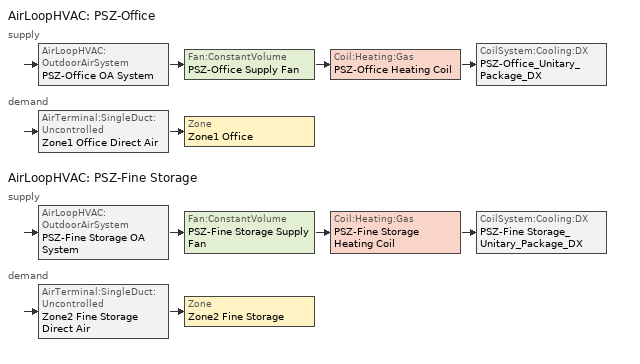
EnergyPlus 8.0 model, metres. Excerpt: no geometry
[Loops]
AirLoopHVAC 'PSZ-Office'
 supply: AirLoopHVAC:OutdoorAirSystem 'PSZ-Office OA System' > Fan:ConstantVolume 'PSZ-Office Supply Fan' > Coil:Heating:Gas 'PSZ-Office Heating Coil' > CoilSystem:Cooling:DX 'PSZ-Office_Unitary_Package_DX'
 demand: AirTerminal:SingleDuct:Uncontrolled 'Zone1 Office Direct Air' > Zone 'Zone1 Office'
AirLoopHVAC 'PSZ-Fine Storage'
 supply: AirLoopHVAC:OutdoorAirSystem 'PSZ-Fine Storage OA System' > Fan:ConstantVolume 'PSZ-Fine Storage Supply Fan' > Coil:Heating:Gas 'PSZ-Fine Storage Heating Coil' > CoilSystem:Cooling:DX 'PSZ-Fine Storage_Unitary_Package_DX'
 demand: AirTerminal:SingleDuct:Uncontrolled 'Zone2 Fine Storage Direct Air' > Zone 'Zone2 Fine Storage'
[Sizing:Zone] Zone Cooling Design Supply Air Temperature Input Method=SupplyAirTemperature; Zone Cooling Design Supply Air Temperature {C}=14; Zone Heating Design Supply Air Temperature Input Method=SupplyAirTemperature; Zone Heating Design Supply Air Temperature {C}=50; Zone Cooling Design Supply Air Humidity Ratio {kg-H2O/kg-air}=0.008; Zone Heating Design Supply Air Humidity Ratio {kg-H2O/kg-air}=0.008; Zone Heating Sizing Factor=0; Zone Cooling Sizing Factor=0; Cooling Design Air Flow Method=DesignDay; Cooling Design Air Flow Rate {m3/s}=0; Cooling Minimum Air Flow Fraction=0; Heating Design Air Flow Method=DesignDay; Heating Design Air Flow Rate {m3/s}=0; Heating Maximum Air Flow Fraction=0
Name | Design Specification Outdoor Air Object
Zone1 Office | SZ DSOA Zone1 Office
Zone2 Fine Storage | SZ DSOA Zone2 Fine Storage
[DesignSpecification:OutdoorAir] Outdoor Air Method=Flow/Area; Outdoor Air Flow per Person {m3/s}=0; Outdoor Air Flow per Zone {m3/s}=0
Name | outside air flow per zone area {m3/s-m2}
SZ DSOA Zone1 Office | 0.000431801
SZ DSOA Zone2 Fine Storage | 0.000304801
[Sizing:System] Type of Load to Size On=Sensible; Design Outdoor Air Flow Rate {m3/s}=autosize; Minimum System Air Flow Ratio=1; Preheat Design Temperature {C}=7; Preheat Design Humidity Ratio {kgWater/kgDryAir}=0.008; Precool Design Temperature {C}=11; Precool Design Humidity Ratio {kgWater/kgDryAir}=0.008; Central Cooling Design Supply Air Temperature {C}=12; Central Heating Design Supply Air Temperature {C}=50; Sizing Option=NonCoincident; 100% Outdoor Air in Cooling=No; 100% Outdoor Air in Heating=No; Central Cooling Design Supply Air Humidity Ratio {kgWater/kgDryAir}=0.008; Central Heating Design Supply Air Humidity Ratio {kgWater/kgDryAir}=0.008; Cooling Design Air Flow Method=DesignDay; Cooling Design Air Flow Rate {m3/s}=0; Heating Design Air Flow Method=DesignDay; Heating Design Air Flow Rate {m3/s}=0; System Outdoor Air Method=ZoneSum
PSZ-Office; PSZ-Fine Storage
[AirLoopHVAC] Design Supply Air Flow Rate {m3/s}=autosize
PSZ-Office; PSZ-Fine Storage
[SetpointManager:SingleZone:Reheat] Control Variable=Temperature; Minimum Supply Air Temperature {C}=12.7778; Maximum Supply Air Temperature {C}=43.3333
Name | Control Zone | Setpoint Node or NodeList
PSZ-Office Supply Air Temp Manager | Zone1 Office | PSZ-Office Air Loop Outlet
PSZ-Fine Storage Supply Air Temp Manager | Zone2 Fine Storage | PSZ-Fine Storage Air Loop Outlet
[SetpointManager:MixedAir] Control Variable=Temperature
Name | Setpoint Node or NodeList
PSZ-Office OAMixed Air Temp Manager | PSZ-Office Mixed Air Outlet
PSZ-Office HeatC Temp Manager | PSZ-Office Heating Coil Outlet
PSZ-Fine Storage OAMixed Air Temp Manager | PSZ-Fine Storage Mixed Air Outlet
PSZ-Fine Storage HeatC Temp Manager | PSZ-Fine Storage Heating Coil Outlet
[Controller:OutdoorAir] Minimum Outdoor Air Flow Rate {m3/s}=autosize; Maximum Outdoor Air Flow Rate {m3/s}=autosize; Economizer Control Action Type=ModulateFlow; Lockout Type=NoLockout; Minimum Limit Type=FixedMinimum; Minimum Outdoor Air Schedule NameName,=MinOA_MotorizedDamper_Sched
Name | Economizer Control Type,             !- Economizer Control Ty | Maximum Fraction of Outdoor Air Schedule | Economizer Control Type,             !- Economizer Cont
PSZ-Office OA Controller | NoEconomizer | PSZ_Office_Timestep_Econ_Eff_SCH
PSZ-Fine Storage OA Controller |  | PSZ_Fine_Timestep_Econ_Eff_SCH | DifferentialDryBulb
[Zone equipment]
Zone1 Office: Zone1 Office Direct Air
Zone2 Fine Storage: Zone2 Fine Storage Direct Air
[CoilSystem:Cooling:DX] Availability Schedule=COMPACT HVAC-ALWAYS 1
Name | Cooling Coil
PSZ-Office_Unitary_Package_DX | PSZ-Office Cooling Coil
PSZ-Fine Storage_Unitary_Package_DX | PSZ-Fine Storage Cooling Coil
[AirTerminal:SingleDuct:Uncontrolled] Availability Schedule=COMPACT HVAC-ALWAYS 1; Maximum Air Flow Rate {m3/s}=autosize
Zone1 Office Direct Air; Zone2 Fine Storage Direct Air
[ZoneControl:Thermostat] Control Type Schedule=COMPACT HVAC-ALWAYS 4
Name | Zone or ZoneList | Control 1
Zone1 Office Thermostat | Zone1 Office | Office Thermostat Dual SP Control
Zone2 Fine Storage Thermostat | Zone2 Fine Storage | Fine Storage Thermostat Dual SP Control
[ThermostatSetpoint:DualSetpoint]
Name | Heating Setpoint Temperature Schedule | Cooling Setpoint Temperature Schedule
Office Thermostat Dual SP Control | Office Heating Schedule | Office Cooling Schedule
Fine Storage Thermostat Dual SP Control | Fine Storage Heating Setpoint Schedule | Fine Storage Cooling Setpoint Schedule
[WaterHeater:Mixed]
Electric Tank: Tank Volume {m3}=0.0757083; Setpoint Temperature Schedule=Hot Water Setpoint Temp Schedule; Deadband Temperature Difference {deltaC}=2; Maximum Temperature Limit {C}=82.2222; Heater Control Type=Cycle; Heater Maximum Capacity {W}=6154.75; Heater Minimum Capacity {W}=0; Heater Fuel Type=Electricity; Heater Thermal Efficiency=1; Off Cycle Parasitic Fuel Consumption Rate {W} (SWH Enhancement) August 31, 2012 Specify pipe loss for both Off and On cycle parasitic=481; Off Cycle Parasitic Fuel Type=Electricity; Off Cycle Parasitic Heat Fraction to Tank=0; On Cycle Parasitic Fuel Consumption Rate {W} (SWH Enhancement) August 2, 2012 Changed from blank to 308 but/h (90.27 W) to model pipe losses=481; Ambient Temperature Indicator=Zone; Ambient Temperature Zone=Zone1 Office; Off-Cycle Loss Coefficient To Ambient Temperature {W/K}=0.798543; On-Cycle Loss Coefficient To Ambient Temperature {W/K}=0.798543; Peak Use Flow Rate {m3/s}=8.07469e-06; Use Flow Rate Fraction Schedule=Office DHW Schedule
[Coil:Heating:Gas] Availability Schedule=COMPACT HVAC-ALWAYS 1; Nominal Capacity {W}=autosize; Parasitic Electric Load {W}=0; Parasitic Gas Load {W}=0
Name | Gas Burner Efficiency of the Coil | Part Load Fraction Correlation Curve | Gas Burner Efficiency of the Coiler
PSZ-Office Heating Coil | 0.8 | PSZ-Office Heating Coil PLF-FPLR
PSZ-Fine Storage Heating Coil |  | PSZ-Fine Storage Heating Coil PLF-FPLR | 0.8
[Coil:Cooling:DX:TwoSpeed] Availability Schedule=COMPACT HVAC-ALWAYS 1; Rated High Speed COP {W/W}=4.11713; Rated Low Speed COP {W/W}=4.11713
Name | Rated High Speed Total Cooling Capacity {W} | Rated High Speed Sensible Heat Ratio | Rated High Speed Air Flow Rate {m3/s} | Total Cooling Capacity Function of Temperature Curve | Total Cooling Capacity Function of Flow Fraction Curve | Energy Input Ratio Function of Temperature Curve | Energy Input Ratio Function of Flow Fraction Curve | Part Load Fraction Correlation Curve | Rated Low Speed Total Cooling Capacity {W} | Rated Low Speed Sensible Heat Ratio | Rated Low Speed Air Flow Rate {m3/s} | Low Speed Total Cooling Capacity Function of Temperature Curve | Low Speed Energy Input Ratio Function of Temperature Curve
PSZ-Office Cooling Coil | 9041.45 | 0.79866 | 0.54619 | PSZ-Office DX Coil Cap-FT | PSZ-Office DX Coil Cap-FF | PSZ-Office DX Coil EIR-FT | PSZ-Office DX Coil EIR-FF | PSZ-Office DX Coil PLF | 4520.725 | 0.79866 | 0.364127 | PSZ-Office DX Coil Cap-FT | PSZ-Office DX Coil EIR-FT
PSZ-Fine Storage Cooling Coil | 17790.44 | 0.79301 | 1.05822 | PSZ-Fine Storage DX Coil Cap-FT | PSZ-Fine Storage DX Coil Cap-FF | PSZ-Fine Storage DX Coil EIR-FT | PSZ-Fine Storage DX Coil EIR-FF | PSZ-Fine Storage DX Coil PLF | 8895.22 | 0.79301 | 0.70548 | PSZ-Fine Storage DX Coil Cap-FT | PSZ-Fine Storage DX Coil EIR-FT
[Fan:ConstantVolume] Availability Schedule=FanSched; Pressure Rise {Pa}=622.5; Maximum Flow Rate {m3/s}=autosize; Motor In Airstream Fraction=1
Name | Fan Efficiency | Motor Efficiency
PSZ-Office Supply Fan | 0.55575 | 0.855
PSZ-Fine Storage Supply Fan | 0.56225 | 0.865
[EnergyManagementSystem:Sensor]
Name | Output:Variable or Output:Meter Index Key | Output:Variable or Output:Meter | Output:Variable or Output:Meter Name: August 12, 2013: Changed DX to Coil during V6 to V8 upgrade
ZONE1_OFFICE_Temp | Zone1 Office Zone Air Node | System Node Temperature
PSZ_Office_OAFlowMass | PSZ-Office Outside Air Inlet | System Node Mass Flow Rate
PSZ_Office_HeatingRTF | PSZ-Office Heating Coil | Heating Coil Runtime Fraction
PSZ_Office_RTF | PSZ-Office Cooling Coil | Cooling Coil Runtime Fraction
PSZ_Office_SpeedRatio | PSZ-Office_Unitary_Package_DX |  | Coil System Compressor Speed Ratio
PSZ_Office_Econo_Status | PSZ-Office | Air System Outdoor Air Economizer Status
ZONE2_FINE_STORAGE_Temp | ZONE2 FINE STORAGE Zone Air Node | System Node Temperature
PSZ_Fine_OAFlowMass | PSZ-Fine Storage Outside Air Inlet | System Node Mass Flow Rate
PSZ_Fine_HeatingRTF | PSZ-Fine Storage Heating Coil | Heating Coil Runtime Fraction
PSZ_Fine_RTF | PSZ-Fine Storage Cooling Coil | Cooling Coil Runtime Fraction
PSZ_Fine_SpeedRatio | PSZ-Fine Storage_Unitary_Package_DX |  | Coil System Compressor Speed Ratio
PSZ_Fine_Econo_Status | PSZ-Fine Storage | Air System Outdoor Air Economizer Status
Zone1_Office_LSr | Zone1 Office | Zone Lights Electric Power
Zone2_Fine_Storage_LSr | Zone2 Fine Storage | Zone Lights Electric Power
[EnergyManagementSystem:InternalVariable]
Name | Internal Data Index Key | Internal Data Type
PSZ_Office_Fan_DesignPressure | PSZ-Office Supply Fan | Fan Nominal Pressure Rise
PSZ_Office_DesignFlowMass | PSZ-Office OA Controller | Outdoor Air Controller Maximum Mass Flow Rate
PSZ_Office_OADesignMass | PSZ-Office OA Controller | Outdoor Air Controller Minimum Mass Flow Rate
PSZ_Fine_Fan_DesignPressure | PSZ-Fine Storage Supply Fan | Fan Nominal Pressure Rise
PSZ_Fine_DesignFlowMass | PSZ-Fine Storage OA Controller | Outdoor Air Controller Maximum Mass Flow Rate
PSZ_Fine_OADesignMass | PSZ-Fine Storage OA Controller | Outdoor Air Controller Minimum Mass Flow Rate
Zone1_Office_Area | Zone1 Office | Zone Floor Area
Zone2_Fine_Storage_Area | Zone2 Fine Storage | Zone Floor Area
[EnergyManagementSystem:Actuator] Actuated Component Type=Fan; Actuated Component Control Type=Fan Pressure Rise
Name | Actuated Component Unique
PSZ_Office_Fan_Pressure | PSZ-Office Supply Fan
PSZ_Fine_Fan_Pressure | PSZ-Fine Storage Supply Fan
[Schedule:Day:Hourly]
Office Heating WD_YES_OPTIMUM: 15.6, 15.6, 15.6, 15.6, 15.6, 15.6, 17.8, 20, 21.1, 21.1, 21.1, 21.1, 21.1, 21.1, 21.1, 21.1, 21.1, 21.1, 15.6, 15.6, 15.6, 15.6, 15.6, 15.6
Office Heating WD_NO_OPTIMUM: 15.6, 15.6, 15.6, 15.6, 15.6, 15.6, 21.1, 21.1, 21.1, 21.1, 21.1, 21.1, 21.1, 21.1, 21.1, 21.1, 21.1, 21.1, 15.6, 15.6, 15.6, 15.6, 15.6, 15.6
Office Heating WEH: 15.6, 15.6, 15.6, 15.6, 15.6, 15.6, 15.6, 15.6, 15.6, 15.6, 15.6, 15.6, 15.6, 15.6, 15.6, 15.6, 15.6, 15.6, 15.6, 15.6, 15.6, 15.6, 15.6, 15.6
Office Cooling WD_YES_OPTIMUM: 29.4, 29.4, 29.4, 29.4, 29.4, 29.4, 27.8, 25.6, 23.9, 23.9, 23.9, 23.9, 23.9, 23.9, 23.9, 23.9, 23.9, 23.9, 29.4, 29.4, 29.4, 29.4, 29.4, 29.4
Office Cooling WD_NO_OPTIMUM: 29.4, 29.4, 29.4, 29.4, 29.4, 29.4, 23.9, 23.9, 23.9, 23.9, 23.9, 23.9, 23.9, 23.9, 23.9, 23.9, 23.9, 23.9, 29.4, 29.4, 29.4, 29.4, 29.4, 29.4
Office Cooling WEH: 29.4, 29.4, 29.4, 29.4, 29.4, 29.4, 29.4, 29.4, 29.4, 29.4, 29.4, 29.4, 29.4, 29.4, 29.4, 29.4, 29.4, 29.4, 29.4, 29.4, 29.4, 29.4, 29.4, 29.4
Office DHW WD: 0, 0, 0, 0, 0, 0, 0.05, 0.101, 0.399, 0.501, 0.501, 0.696, 0.9, 0.798, 0.696, 0.798, 0.297, 0.05, 0, 0, 0, 0, 0, 0
Office DHW WEH: 0.015, 0.015, 0.015, 0.015, 0.015, 0.015, 0.015, 0.015, 0.015, 0.015, 0.015, 0.015, 0.015, 0.015, 0.015, 0.015, 0.015, 0.015, 0.015, 0.015, 0.015, 0.015, 0.015, 0.015
[Schedule:Compact]
FanSched: Through: 12/31, For: WeekDays Saturday CustomDay1 CustomDay2, Until: 7:00, 0, Until: 18:00, 1, Until: 24:00, 0, For: Sunday Holiday, Until: 24:00, 0, For: SummerDesignDay, Until: 24:00, 1, For: WinterDesignDay, Until: 24:00, 1
MinOA_MotorizedDamper_Sched: Through: 12/31, For: WeekDays Saturday CustomDay1 CustomDay2, Until: 8:00, 0, Until: 18:00, 1, Until: 24:00, 0, For: Sunday Holiday, Until: 24:00, 0, For: SummerDesignDay, Until: 24:00, 1, For: WinterDesignDay, Until: 24:00, 1
Hot Water Setpoint Temp Schedule: THROUGH: 12/31, FOR: AllDays, UNTIL: 24:00, 60
COMPACT HVAC-ALWAYS 1: Through: 12/31, For: AllDays, Until: 24:00, 1
COMPACT HVAC-ALWAYS 4: Through: 12/31, For: AllDays, Until: 24:00, 4
Fine Storage Heating Setpoint Schedule: Through: 12/31, For: AllDays, Until: 24:00, 15.56
Fine Storage Cooling Setpoint Schedule: Through: 12/31, For: AllDays, Until: 24:00, 26.7
[Schedule:Week:Daily]
Office Heating Wk Schedule: Office Heating WEH, Office Heating WD_NO_OPTIMUM, Office Heating WD_NO_OPTIMUM, Office Heating WD_NO_OPTIMUM, Office Heating WD_NO_OPTIMUM, Office Heating WD_NO_OPTIMUM, Office Heating WD_NO_OPTIMUM, Office Heating WEH, Office Heating WD_YES_OPTIMUM, Office Heating WD_YES_OPTIMUM, Office Heating WD_NO_OPTIMUM, Office Heating WD_NO_OPTIMUM
Office Cooling Wk Schedule: Office Cooling WEH, Office Cooling WD_NO_OPTIMUM, Office Cooling WD_NO_OPTIMUM, Office Cooling WD_NO_OPTIMUM, Office Cooling WD_NO_OPTIMUM, Office Cooling WD_NO_OPTIMUM, Office Cooling WD_NO_OPTIMUM, Office Cooling WEH, Office Cooling WD_YES_OPTIMUM, Office Cooling WD_YES_OPTIMUM, Office Cooling WD_NO_OPTIMUM, Office Cooling WD_NO_OPTIMUM
Office DHW Wk Schedule: Office DHW WEH, Office DHW WD, Office DHW WD, Office DHW WD, Office DHW WD, Office DHW WD, Office DHW WD, Office DHW WEH, Office DHW WD, Office DHW WD, Office DHW WD, Office DHW WD
[Schedule:Year]
Office DHW Schedule: Office DHW Wk Schedule, 1, 1, 12, 31
Office Heating Schedule: Office Heating Wk Schedule, 1, 1, 12, 31
Office Cooling Schedule: Office Cooling Wk Schedule, 1, 1, 12, 31
[Curve:Biquadratic] Minimum Value of x=12.77778; Maximum Value of x=23.88889; Minimum Value of y=23.88889; Maximum Value of y=46.11111
Name | Coefficient1 Constant | Coefficient2 x | Coefficient3 x**2 | Coefficient4 y | Coefficient5 y**2 | Coefficient6 x*y
PSZ-Office DX Coil Cap-FT; PSZ-Fine Storage DX Coil Cap-FT | 0.942588 | 0.00954335 | 0.00068377 | -0.0110427 | 5.249e-06 | -9.72e-06
PSZ-Office DX Coil EIR-FT; PSZ-Fine Storage DX Coil EIR-FT | 0.342414 | 0.034885 | -0.0006237 | 0.00497722 | 0.000437951 | -0.000728028
[Curve:Cubic] Coefficient1 Constant=0.8; Coefficient2 x=0.2; Coefficient3 x**2=0; Coefficient4 x**3=0; Minimum Value of x=0; Maximum Value of x=1
PSZ-Office Heating Coil PLF-FPLR; PSZ-Fine Storage Heating Coil PLF-FPLR
[Curve:Quadratic]
Name | Coefficient1 Constant | Coefficient2 x | Coefficient3 x**2 | Minimum Value of x | Maximum Value of x
PSZ-Office DX Coil Cap-FF; PSZ-Fine Storage DX Coil Cap-FF | 0.8 | 0.2 | 0 | 0.5 | 1.5
PSZ-Office DX Coil EIR-FF; PSZ-Fine Storage DX Coil EIR-FF | 1.1552 | -0.1808 | 0.0256 | 0.5 | 1.5
PSZ-Office DX Coil PLF; PSZ-Fine Storage DX Coil PLF | 0.85 | 0.15 | 0 | 0 | 1
[Schedule:Constant]
PSZ_Office_Timestep_Econ_Eff_SCH; PSZ_Fine_Timestep_Econ_Eff_SCH: Fraction, 0.7
